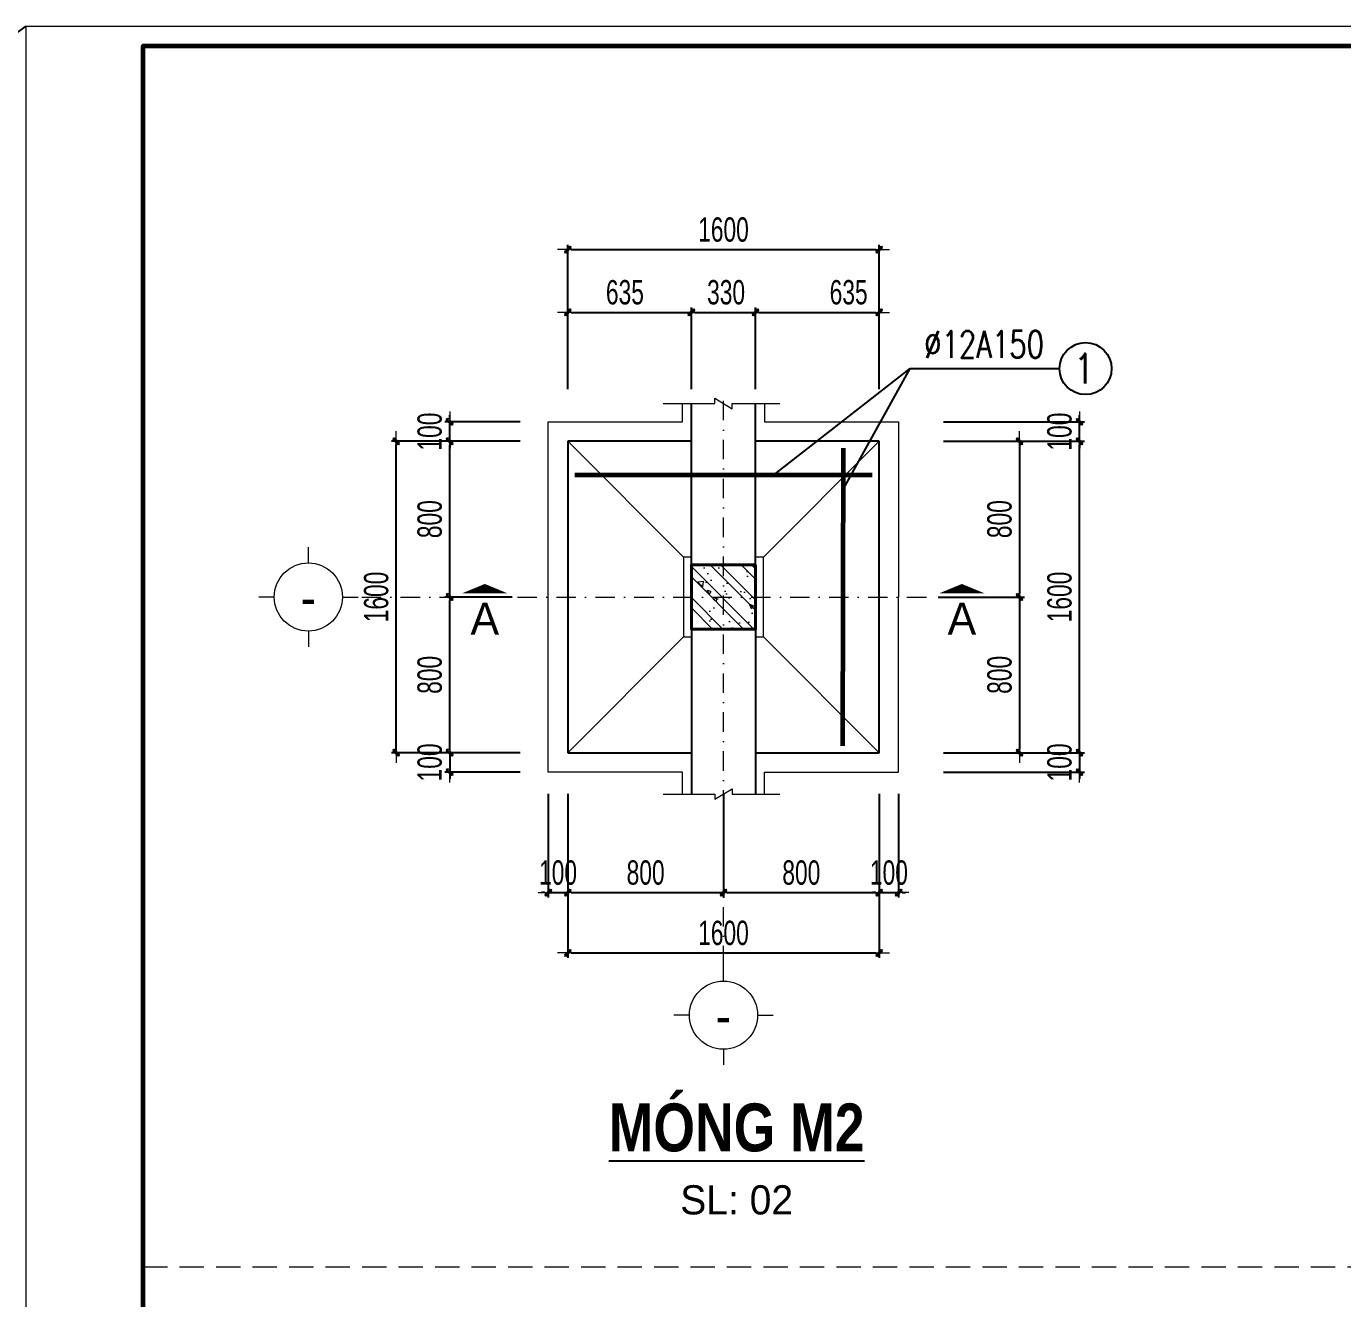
# Model space of a CAD drawing. Header units: millimetres. Extents: x -178395 to 493851, y -561170 to -280028.
# Drawn here: x -45675 to -38911, y -457203 to -450665 of the extents above; entities that cross this region are included whole.
import ezdxf
from ezdxf.enums import TextEntityAlignment as Align

# ---------------------------------------------------------------- set-up
doc = ezdxf.new("R2010")
doc.units = ezdxf.units.MM
doc.header["$MEASUREMENT"] = 0
doc.header["$PDMODE"] = 32
doc.linetypes.add('DASHDOT', pattern=[1, 0.5, -0.25, 0, -0.25])
doc.linetypes.add('HIDDEN', pattern=[0.375, 0.25, -0.125])
doc.layers.get('Defpoints').update_dxf_attribs({"color": 1})
doc.layers.add('KCS_Plotter', color=11, linetype='Continuous', plot=False)
for name, color, linetype, lineweight in [('Khungten_LCDI', 7, 'Continuous', 5), ('LC Dim', 8, 'Continuous', 18), ('LC Hatch', 252, 'Continuous', 9), ('LC ISO', 153, 'Continuous', 13), ('LC Khac', 4, 'Continuous', 9), ('LC MANH DUT', 35, 'HIDDEN', 5), ('LC Net dam2', 6, 'Continuous', 40), ('LC Net dam3', 1, 'Continuous', 60), ('LC Net manh', 133, 'Continuous', 5), ('LC Net thay', 63, 'Continuous', 25), ('LC Net truc', 79, 'DASHDOT', 13), ('LC Text1', 3, 'Continuous', 20), ('LC Text2', 7, 'Continuous', 25)]:
    doc.layers.add(name, color=color, linetype=linetype, lineweight=lineweight)
doc.styles.add('HOATBIF', font='hoatbif.shx', dxfattribs={"width": 0.7})
doc.styles.add('Khungten', font='VHAVAN.TTF', dxfattribs={"width": 0.9, "height": 5000})
doc.styles.add('LC 1', font='VHAVANB.TTF')
doc.styles.add('LC 3', font='vnsimli.shx', dxfattribs={"width": 0.75})
doc.styles.add('LC3', font='VHARIALB.TTF', dxfattribs={"width": 0.8})
doc.styles.add('Title', font='VHBLACK.TTF', dxfattribs={"width": 0.8})
doc.dimstyles.new('1-100(1-50)', dxfattribs={"dimscale": 50, "dimtxt": 2.5, "dimasz": 0.35, "dimexe": 0.5, "dimexo": 0, "dimgap": 0.8, "dimtad": 1, "dimdec": 0, "dimzin": 0, "dimdsep": 46, "dimtxsty": 'HOATBIF', "dimblk1": 'DOT', "dimblk2": 'DOT', "dimsah": 1, "dimcen": -1, "dimdle": 1, "dimclrd": 256, "dimclre": 256, "dimclrt": 4, "dimadec": 3, "dimazin": 2, "dimtfac": 0.333333, "dimtdec": 0, "dimtix": 1, "dimtmove": 2, "dimatfit": 3, "dimldrblk": 'DOT', "dimfxl": 1, "dimtvp": 0.833333, "dimtolj": 1, "dimtzin": 0, "dimarcsym": 0})

# ---------------------------------------------------------------- blocks, each defined once
blk = doc.blocks.new('TIEUDE1')
at = {"layer": 'LC Text2', "color": 7, "style": 'LC 1'}
blk.add_attdef('TIªU§Ò', text='', height=5, dxfattribs=at).set_placement((0, 0), align=Align.BOTTOM_CENTER)
blk.add_attdef('TL', text='', height=3, dxfattribs=at).set_placement((0, -2), align=Align.TOP_CENTER)
blk = doc.blocks.new('lcdi fix')
at = {"layer": 'Defpoints', "lineweight": 0}
blk.add_lwpolyline([(-1200, -14850), (-1200, 14850), (40800, 14850), (40800, -14850)], close=True, dxfattribs=at)
at = {"layer": 'Khungten_LCDI', "color": 5, "lineweight": 60}
blk.add_lwpolyline([(0, -14650), (0, 14650), (40600, 14650), (40600, -14650)], close=True, dxfattribs=at)
at = {"color": 7, "style": 'Khungten', "width": 0.8}
for tag, p in [('REVISION', (39499, -10746)), ('NGAYHT', (39546, -11609))]:
    blk.add_attdef(tag, text='', height=200, dxfattribs=at).set_placement(p, align=Align.CENTER)
at = {"layer": 'LC Text1', "color": 3, "style": 'LC 1', "width": 1.834006}
for tag, p, p2 in [('TENBANVE1', (36913, -8886), (40339, -8886)), ('TENBANVE2', (36913, -9562), (40339, -9562))]:
    blk.add_attdef(tag, text='', height=250, dxfattribs=at).set_placement(p, p2, align=Align.FIT)
at = {"layer": 'LC Text1', "style": 'Title', "width": 0.7}
blk.add_attdef('SOBANVE', text='', height=250, dxfattribs=at).set_placement((39562, -13896), align=Align.CENTER)
blk = doc.blocks.new('DOT')
at = {"layer": 'LC Dim'}
blk.add_line((-3, 0), (3, 0), dxfattribs=at)
at = {"layer": 'LC Dim', "color": 4}
blk.add_line((-1, -1), (1, 1), dxfattribs=at)
blk.add_lwpolyline([(0.5, 1), (-1, -0.5), (-0.5, -1), (1, 0.5)], close=True, dxfattribs=at)
blk = doc.blocks.new('*D171')
at = {"layer": 'Defpoints', "color": 0, "ltscale": 2, "transparency": 16777216}
for p in [(-43499.3, -453597.7), (-43177.7, -453597.7), (-43138.2, -454397.7)]:
    blk.add_point(p, dxfattribs=at)
at = {"layer": 'LC Dim', "lineweight": -2, "ltscale": 2, "transparency": 16777216}
for p, q in [((-43177.7, -453597.7), (-43524.3, -453597.7)), ((-43499.3, -454380.2), (-43499.3, -453615.2)), ((-43138.2, -454397.7), (-43524.3, -454397.7))]:
    blk.add_line(p, q, dxfattribs=at)
at = {"layer": 'LC Dim', "lineweight": -2, "ltscale": 2, "transparency": 16777216, "xscale": 17.5, "yscale": 17.5, "zscale": 17.5}
for p, rotation in [((-43499.3, -453597.7), 90), ((-43499.3, -454397.7), 270)]:
    blk.add_blockref('DOT', p, dxfattribs=dict(at, rotation=rotation))
at = {"layer": 'LC Dim', "color": 4, "ltscale": 2, "transparency": 16777216, "insert": (-43601.8, -453997.7), "char_height": 125, "attachment_point": 5, "rotation": 90, "style": 'HOATBIF'}
blk.add_mtext('\\A1;800', dxfattribs=at)
blk = doc.blocks.new('_Dot')
at = {"color": 0, "linetype": 'ByBlock', "lineweight": -2}
blk.add_line((-0.5, 0), (-1, 0), dxfattribs=at)
at = {"color": 0, "linetype": 'ByBlock', "const_width": 0.5}
blk.add_lwpolyline([(-0.25, 0, 1), (0.25, 0, 1)], format="xyb", close=True, dxfattribs=at)
blk = doc.blocks.new('*D172')
at = {"layer": 'Defpoints', "color": 0, "ltscale": 2, "transparency": 16777216}
for p in [(-43499.3, -452797.7), (-43138.2, -452797.7), (-43177.7, -453597.7)]:
    blk.add_point(p, dxfattribs=at)
at = {"layer": 'LC Dim', "lineweight": -2, "ltscale": 2, "transparency": 16777216}
for p, q in [((-43138.2, -452797.7), (-43524.3, -452797.7)), ((-43499.3, -453580.2), (-43499.3, -452815.2)), ((-43177.7, -453597.7), (-43524.3, -453597.7))]:
    blk.add_line(p, q, dxfattribs=at)
at = {"layer": 'LC Dim', "lineweight": -2, "ltscale": 2, "transparency": 16777216, "xscale": 17.5, "yscale": 17.5, "zscale": 17.5}
for p, rotation in [((-43499.3, -452797.7), 90), ((-43499.3, -453597.7), 270)]:
    blk.add_blockref('DOT', p, dxfattribs=dict(at, rotation=rotation))
at = {"layer": 'LC Dim', "color": 4, "ltscale": 2, "transparency": 16777216, "insert": (-43601.8, -453197.7), "char_height": 125, "attachment_point": 5, "rotation": 90, "style": 'HOATBIF'}
blk.add_mtext('\\A1;800', dxfattribs=at)
blk = doc.blocks.new('*D173')
at = {"layer": 'Defpoints', "color": 0, "ltscale": 2, "transparency": 16777216}
for p in [(-43499.3, -452697.7), (-43138.2, -452697.7), (-43138.2, -452797.7)]:
    blk.add_point(p, dxfattribs=at)
at = {"layer": 'LC Dim', "lineweight": -2, "ltscale": 2, "transparency": 16777216}
for p, q in [((-43499.3, -452680.2), (-43499.3, -452662.7)), ((-43138.2, -452697.7), (-43524.3, -452697.7)), ((-43499.3, -452797.7), (-43499.3, -452697.7)), ((-43138.2, -452797.7), (-43524.3, -452797.7)), ((-43499.3, -452815.2), (-43499.3, -452832.7))]:
    blk.add_line(p, q, dxfattribs=at)
at = {"layer": 'LC Dim', "lineweight": -2, "ltscale": 2, "transparency": 16777216, "xscale": 17.5, "yscale": 17.5, "zscale": 17.5}
for p, rotation in [((-43499.3, -452697.7), 270), ((-43499.3, -452797.7), 90)]:
    blk.add_blockref('DOT', p, dxfattribs=dict(at, rotation=rotation))
at = {"layer": 'LC Dim', "color": 4, "ltscale": 2, "transparency": 16777216, "insert": (-43601.8, -452747.7), "char_height": 125, "attachment_point": 5, "rotation": 90, "style": 'HOATBIF'}
blk.add_mtext('\\A1;100', dxfattribs=at)
blk = doc.blocks.new('*D174')
at = {"layer": 'Defpoints', "color": 0, "ltscale": 2, "transparency": 16777216}
for p in [(-43774.2, -452797.7), (-43138.2, -452797.7), (-43138.2, -454397.7)]:
    blk.add_point(p, dxfattribs=at)
at = {"layer": 'LC Dim', "lineweight": -2, "ltscale": 2, "transparency": 16777216}
for p, q in [((-43138.2, -452797.7), (-43799.2, -452797.7)), ((-43774.2, -454380.2), (-43774.2, -452815.2)), ((-43138.2, -454397.7), (-43799.2, -454397.7))]:
    blk.add_line(p, q, dxfattribs=at)
at = {"layer": 'LC Dim', "lineweight": -2, "ltscale": 2, "transparency": 16777216, "xscale": 17.5, "yscale": 17.5, "zscale": 17.5}
for p, rotation in [((-43774.2, -452797.7), 90), ((-43774.2, -454397.7), 270)]:
    blk.add_blockref('DOT', p, dxfattribs=dict(at, rotation=rotation))
at = {"layer": 'LC Dim', "color": 4, "ltscale": 2, "transparency": 16777216, "insert": (-43876.7, -453597.7), "char_height": 125, "attachment_point": 5, "rotation": 90, "style": 'HOATBIF'}
blk.add_mtext('\\A1;1600', dxfattribs=at)
blk = doc.blocks.new('*D175')
at = {"layer": 'Defpoints', "color": 0, "ltscale": 2, "transparency": 16777216}
for p in [(-43138.2, -454397.7), (-43499.3, -454497.7), (-43138.2, -454497.7)]:
    blk.add_point(p, dxfattribs=at)
at = {"layer": 'LC Dim', "lineweight": -2, "ltscale": 2, "transparency": 16777216}
for p, q in [((-43138.2, -454397.7), (-43524.3, -454397.7)), ((-43499.3, -454380.2), (-43499.3, -454362.7)), ((-43499.3, -454397.7), (-43499.3, -454497.7)), ((-43138.2, -454497.7), (-43524.3, -454497.7)), ((-43499.3, -454515.2), (-43499.3, -454532.7))]:
    blk.add_line(p, q, dxfattribs=at)
at = {"layer": 'LC Dim', "lineweight": -2, "ltscale": 2, "transparency": 16777216, "xscale": 17.5, "yscale": 17.5, "zscale": 17.5}
for p, rotation in [((-43499.3, -454397.7), 270), ((-43499.3, -454497.7), 90)]:
    blk.add_blockref('DOT', p, dxfattribs=dict(at, rotation=rotation))
at = {"layer": 'LC Dim', "color": 4, "ltscale": 2, "transparency": 16777216, "insert": (-43601.8, -454447.7), "char_height": 125, "attachment_point": 5, "rotation": 90, "style": 'HOATBIF'}
blk.add_mtext('\\A1;100', dxfattribs=at)
blk = doc.blocks.new('*D176')
at = {"layer": 'Defpoints', "color": 0, "ltscale": 2, "transparency": 16777216}
for p in [(-40961.6, -452797.7), (-40263.4, -452797.7), (-40961.6, -454397.7)]:
    blk.add_point(p, dxfattribs=at)
at = {"layer": 'LC Dim', "lineweight": -2, "ltscale": 2, "transparency": 16777216}
for p, q in [((-40961.6, -452797.7), (-40238.4, -452797.7)), ((-40263.4, -454380.2), (-40263.4, -452815.2)), ((-40961.6, -454397.7), (-40238.4, -454397.7))]:
    blk.add_line(p, q, dxfattribs=at)
at = {"layer": 'LC Dim', "lineweight": -2, "ltscale": 2, "transparency": 16777216, "xscale": 17.5, "yscale": 17.5, "zscale": 17.5}
for p, rotation in [((-40263.4, -452797.7), 90), ((-40263.4, -454397.7), 270)]:
    blk.add_blockref('DOT', p, dxfattribs=dict(at, rotation=rotation))
at = {"layer": 'LC Dim', "color": 4, "ltscale": 2, "transparency": 16777216, "insert": (-40365.9, -453597.7), "char_height": 125, "attachment_point": 5, "rotation": 90, "style": 'HOATBIF'}
blk.add_mtext('\\A1;1600', dxfattribs=at)
blk = doc.blocks.new('*D177')
at = {"layer": 'Defpoints', "color": 0, "ltscale": 2, "transparency": 16777216}
for p in [(-40961.6, -452697.7), (-40263.4, -452697.7), (-40961.6, -452797.7)]:
    blk.add_point(p, dxfattribs=at)
at = {"layer": 'LC Dim', "lineweight": -2, "ltscale": 2, "transparency": 16777216}
for p, q in [((-40263.4, -452680.2), (-40263.4, -452662.7)), ((-40961.6, -452697.7), (-40238.4, -452697.7)), ((-40263.4, -452797.7), (-40263.4, -452697.7)), ((-40961.6, -452797.7), (-40238.4, -452797.7)), ((-40263.4, -452815.2), (-40263.4, -452832.7))]:
    blk.add_line(p, q, dxfattribs=at)
at = {"layer": 'LC Dim', "lineweight": -2, "ltscale": 2, "transparency": 16777216, "xscale": 17.5, "yscale": 17.5, "zscale": 17.5}
for p, rotation in [((-40263.4, -452697.7), 270), ((-40263.4, -452797.7), 90)]:
    blk.add_blockref('DOT', p, dxfattribs=dict(at, rotation=rotation))
at = {"layer": 'LC Dim', "color": 4, "ltscale": 2, "transparency": 16777216, "insert": (-40365.9, -452747.7), "char_height": 125, "attachment_point": 5, "rotation": 90, "style": 'HOATBIF'}
blk.add_mtext('\\A1;100', dxfattribs=at)
blk = doc.blocks.new('*D178')
at = {"layer": 'Defpoints', "color": 0, "ltscale": 2, "transparency": 16777216}
for p in [(-40961.6, -454397.7), (-40961.6, -454497.7), (-40263.4, -454497.7)]:
    blk.add_point(p, dxfattribs=at)
at = {"layer": 'LC Dim', "lineweight": -2, "ltscale": 2, "transparency": 16777216}
for p, q in [((-40961.6, -454397.7), (-40238.4, -454397.7)), ((-40263.4, -454380.2), (-40263.4, -454362.7)), ((-40263.4, -454397.7), (-40263.4, -454497.7)), ((-40961.6, -454497.7), (-40238.4, -454497.7)), ((-40263.4, -454515.2), (-40263.4, -454532.7))]:
    blk.add_line(p, q, dxfattribs=at)
at = {"layer": 'LC Dim', "lineweight": -2, "ltscale": 2, "transparency": 16777216, "xscale": 17.5, "yscale": 17.5, "zscale": 17.5}
for p, rotation in [((-40263.4, -454397.7), 270), ((-40263.4, -454497.7), 90)]:
    blk.add_blockref('DOT', p, dxfattribs=dict(at, rotation=rotation))
at = {"layer": 'LC Dim', "color": 4, "ltscale": 2, "transparency": 16777216, "insert": (-40365.9, -454447.7), "char_height": 125, "attachment_point": 5, "rotation": 90, "style": 'HOATBIF'}
blk.add_mtext('\\A1;100', dxfattribs=at)
blk = doc.blocks.new('*D179')
at = {"layer": 'Defpoints', "color": 0, "ltscale": 2, "transparency": 16777216}
for p in [(-40961.6, -452797.7), (-40989.2, -453597.7), (-40571.5, -453597.7)]:
    blk.add_point(p, dxfattribs=at)
at = {"layer": 'LC Dim', "lineweight": -2, "ltscale": 2, "transparency": 16777216}
for p, q in [((-40961.6, -452797.7), (-40546.5, -452797.7)), ((-40571.5, -452815.2), (-40571.5, -453580.2)), ((-40989.2, -453597.7), (-40546.5, -453597.7))]:
    blk.add_line(p, q, dxfattribs=at)
at = {"layer": 'LC Dim', "lineweight": -2, "ltscale": 2, "transparency": 16777216, "xscale": 17.5, "yscale": 17.5, "zscale": 17.5}
for p, rotation in [((-40571.5, -452797.7), 90), ((-40571.5, -453597.7), 270)]:
    blk.add_blockref('DOT', p, dxfattribs=dict(at, rotation=rotation))
at = {"layer": 'LC Dim', "color": 4, "ltscale": 2, "transparency": 16777216, "insert": (-40674, -453197.7), "char_height": 125, "attachment_point": 5, "rotation": 90, "style": 'HOATBIF'}
blk.add_mtext('\\A1;800', dxfattribs=at)
blk = doc.blocks.new('*D180')
at = {"layer": 'Defpoints', "color": 0, "ltscale": 2, "transparency": 16777216}
for p in [(-40961.6, -453597.7), (-40961.6, -454397.7), (-40571.5, -454397.7)]:
    blk.add_point(p, dxfattribs=at)
at = {"layer": 'LC Dim', "lineweight": -2, "ltscale": 2, "transparency": 16777216}
for p, q in [((-40961.6, -453597.7), (-40546.5, -453597.7)), ((-40571.5, -453615.2), (-40571.5, -454380.2)), ((-40961.6, -454397.7), (-40546.5, -454397.7))]:
    blk.add_line(p, q, dxfattribs=at)
at = {"layer": 'LC Dim', "lineweight": -2, "ltscale": 2, "transparency": 16777216, "xscale": 17.5, "yscale": 17.5, "zscale": 17.5}
for p, rotation in [((-40571.5, -453597.7), 90), ((-40571.5, -454397.7), 270)]:
    blk.add_blockref('DOT', p, dxfattribs=dict(at, rotation=rotation))
at = {"layer": 'LC Dim', "color": 4, "ltscale": 2, "transparency": 16777216, "insert": (-40674, -453997.7), "char_height": 125, "attachment_point": 5, "rotation": 90, "style": 'HOATBIF'}
blk.add_mtext('\\A1;800', dxfattribs=at)
blk = doc.blocks.new('*D181')
at = {"layer": 'Defpoints', "color": 0, "ltscale": 2, "transparency": 16777216}
for p in [(-42992.8, -454609.7), (-42892.8, -454609.7), (-42892.8, -455116.8)]:
    blk.add_point(p, dxfattribs=at)
at = {"layer": 'LC Dim', "lineweight": -2, "ltscale": 2, "transparency": 16777216}
for p, q in [((-42992.8, -454609.7), (-42992.8, -455141.8)), ((-42892.8, -454609.7), (-42892.8, -455141.8)), ((-43010.3, -455116.8), (-43027.8, -455116.8)), ((-42992.8, -455116.8), (-42892.8, -455116.8)), ((-42875.3, -455116.8), (-42857.8, -455116.8))]:
    blk.add_line(p, q, dxfattribs=at)
at = {"layer": 'LC Dim', "lineweight": -2, "ltscale": 2, "transparency": 16777216, "xscale": 17.5, "yscale": 17.5, "zscale": 17.5}
blk.add_blockref('DOT', (-42992.8, -455116.8), dxfattribs=at)
at = {"layer": 'LC Dim', "lineweight": -2, "ltscale": 2, "transparency": 16777216, "xscale": 17.5, "yscale": 17.5, "zscale": 17.5, "rotation": 180}
blk.add_blockref('DOT', (-42892.8, -455116.8), dxfattribs=at)
at = {"layer": 'LC Dim', "color": 4, "ltscale": 2, "transparency": 16777216, "insert": (-42942.8, -455014.3), "char_height": 125, "attachment_point": 5, "style": 'HOATBIF'}
blk.add_mtext('\\A1;100', dxfattribs=at)
blk = doc.blocks.new('*D182')
at = {"layer": 'Defpoints', "color": 0, "ltscale": 2, "transparency": 16777216}
for p in [(-42892.8, -454609.7), (-42092.8, -454609.7), (-42092.8, -455116.8)]:
    blk.add_point(p, dxfattribs=at)
at = {"layer": 'LC Dim', "lineweight": -2, "ltscale": 2, "transparency": 16777216}
for p, q in [((-42892.8, -454609.7), (-42892.8, -455141.8)), ((-42092.8, -454609.7), (-42092.8, -455141.8)), ((-42875.3, -455116.8), (-42110.3, -455116.8))]:
    blk.add_line(p, q, dxfattribs=at)
at = {"layer": 'LC Dim', "lineweight": -2, "ltscale": 2, "transparency": 16777216, "xscale": 17.5, "yscale": 17.5, "zscale": 17.5, "rotation": 180}
blk.add_blockref('DOT', (-42892.8, -455116.8), dxfattribs=at)
at = {"layer": 'LC Dim', "lineweight": -2, "ltscale": 2, "transparency": 16777216, "xscale": 17.5, "yscale": 17.5, "zscale": 17.5}
blk.add_blockref('DOT', (-42092.8, -455116.8), dxfattribs=at)
at = {"layer": 'LC Dim', "color": 4, "ltscale": 2, "transparency": 16777216, "insert": (-42492.8, -455014.3), "char_height": 125, "attachment_point": 5, "style": 'HOATBIF'}
blk.add_mtext('\\A1;800', dxfattribs=at)
blk = doc.blocks.new('*D183')
at = {"layer": 'Defpoints', "color": 0, "ltscale": 2, "transparency": 16777216}
for p in [(-41292.8, -454609.7), (-41192.8, -454609.7), (-41192.8, -455116.8)]:
    blk.add_point(p, dxfattribs=at)
at = {"layer": 'LC Dim', "lineweight": -2, "ltscale": 2, "transparency": 16777216}
for p, q in [((-41292.8, -454609.7), (-41292.8, -455141.8)), ((-41192.8, -454609.7), (-41192.8, -455141.8)), ((-41310.3, -455116.8), (-41327.8, -455116.8)), ((-41292.8, -455116.8), (-41192.8, -455116.8)), ((-41175.3, -455116.8), (-41157.8, -455116.8))]:
    blk.add_line(p, q, dxfattribs=at)
at = {"layer": 'LC Dim', "lineweight": -2, "ltscale": 2, "transparency": 16777216, "xscale": 17.5, "yscale": 17.5, "zscale": 17.5}
blk.add_blockref('DOT', (-41292.8, -455116.8), dxfattribs=at)
at = {"layer": 'LC Dim', "lineweight": -2, "ltscale": 2, "transparency": 16777216, "xscale": 17.5, "yscale": 17.5, "zscale": 17.5, "rotation": 180}
blk.add_blockref('DOT', (-41192.8, -455116.8), dxfattribs=at)
at = {"layer": 'LC Dim', "color": 4, "ltscale": 2, "transparency": 16777216, "insert": (-41242.8, -455014.3), "char_height": 125, "attachment_point": 5, "style": 'HOATBIF'}
blk.add_mtext('\\A1;100', dxfattribs=at)
blk = doc.blocks.new('*D184')
at = {"layer": 'Defpoints', "color": 0, "ltscale": 2, "transparency": 16777216}
for p in [(-42092.8, -454609.7), (-41292.8, -454609.7), (-41292.8, -455116.8)]:
    blk.add_point(p, dxfattribs=at)
at = {"layer": 'LC Dim', "lineweight": -2, "ltscale": 2, "transparency": 16777216}
for p, q in [((-42092.8, -454609.7), (-42092.8, -455141.8)), ((-41292.8, -454609.7), (-41292.8, -455141.8)), ((-42075.3, -455116.8), (-41310.3, -455116.8))]:
    blk.add_line(p, q, dxfattribs=at)
at = {"layer": 'LC Dim', "lineweight": -2, "ltscale": 2, "transparency": 16777216, "xscale": 17.5, "yscale": 17.5, "zscale": 17.5, "rotation": 180}
blk.add_blockref('DOT', (-42092.8, -455116.8), dxfattribs=at)
at = {"layer": 'LC Dim', "lineweight": -2, "ltscale": 2, "transparency": 16777216, "xscale": 17.5, "yscale": 17.5, "zscale": 17.5}
blk.add_blockref('DOT', (-41292.8, -455116.8), dxfattribs=at)
at = {"layer": 'LC Dim', "color": 4, "ltscale": 2, "transparency": 16777216, "insert": (-41692.8, -455014.3), "char_height": 125, "attachment_point": 5, "style": 'HOATBIF'}
blk.add_mtext('\\A1;800', dxfattribs=at)
blk = doc.blocks.new('*D185')
at = {"layer": 'Defpoints', "color": 0, "ltscale": 2, "transparency": 16777216}
for p in [(-42892.8, -454609.7), (-41292.8, -454609.7), (-41292.8, -455426.8)]:
    blk.add_point(p, dxfattribs=at)
at = {"layer": 'LC Dim', "lineweight": -2, "ltscale": 2, "transparency": 16777216}
for p, q in [((-42892.8, -454609.7), (-42892.8, -455451.8)), ((-41292.8, -454609.7), (-41292.8, -455451.8)), ((-42875.3, -455426.8), (-41310.3, -455426.8))]:
    blk.add_line(p, q, dxfattribs=at)
at = {"layer": 'LC Dim', "lineweight": -2, "ltscale": 2, "transparency": 16777216, "xscale": 17.5, "yscale": 17.5, "zscale": 17.5, "rotation": 180}
blk.add_blockref('DOT', (-42892.8, -455426.8), dxfattribs=at)
at = {"layer": 'LC Dim', "lineweight": -2, "ltscale": 2, "transparency": 16777216, "xscale": 17.5, "yscale": 17.5, "zscale": 17.5}
blk.add_blockref('DOT', (-41292.8, -455426.8), dxfattribs=at)
at = {"layer": 'LC Dim', "color": 4, "ltscale": 2, "transparency": 16777216, "insert": (-42092.8, -455324.3), "char_height": 125, "attachment_point": 5, "style": 'HOATBIF'}
blk.add_mtext('\\A1;1600', dxfattribs=at)
blk = doc.blocks.new('*D186')
at = {"layer": 'Defpoints', "color": 0, "ltscale": 2, "transparency": 16777216}
for p in [(-42257.8, -452135.1), (-42892.8, -452529), (-42257.8, -452529)]:
    blk.add_point(p, dxfattribs=at)
at = {"layer": 'LC Dim', "lineweight": -2, "ltscale": 2, "transparency": 16777216}
for p, q in [((-42892.8, -452529), (-42892.8, -452110.1)), ((-42257.8, -452529), (-42257.8, -452110.1)), ((-42875.3, -452135.1), (-42275.3, -452135.1))]:
    blk.add_line(p, q, dxfattribs=at)
at = {"layer": 'LC Dim', "lineweight": -2, "ltscale": 2, "transparency": 16777216, "xscale": 17.5, "yscale": 17.5, "zscale": 17.5, "rotation": 180}
blk.add_blockref('DOT', (-42892.8, -452135.1), dxfattribs=at)
at = {"layer": 'LC Dim', "lineweight": -2, "ltscale": 2, "transparency": 16777216, "xscale": 17.5, "yscale": 17.5, "zscale": 17.5}
blk.add_blockref('DOT', (-42257.8, -452135.1), dxfattribs=at)
at = {"layer": 'LC Dim', "color": 4, "ltscale": 2, "transparency": 16777216, "insert": (-42599.2, -452032.6), "char_height": 125, "attachment_point": 5, "style": 'HOATBIF'}
blk.add_mtext('\\A1;635', dxfattribs=at)
blk = doc.blocks.new('*D187')
at = {"layer": 'Defpoints', "color": 0, "ltscale": 2, "transparency": 16777216}
for p in [(-41927.8, -452135.1), (-42257.8, -452529), (-41927.8, -452529)]:
    blk.add_point(p, dxfattribs=at)
at = {"layer": 'LC Dim', "lineweight": -2, "ltscale": 2, "transparency": 16777216}
for p, q in [((-42257.8, -452529), (-42257.8, -452110.1)), ((-41927.8, -452529), (-41927.8, -452110.1)), ((-42240.3, -452135.1), (-41945.3, -452135.1))]:
    blk.add_line(p, q, dxfattribs=at)
at = {"layer": 'LC Dim', "lineweight": -2, "ltscale": 2, "transparency": 16777216, "xscale": 17.5, "yscale": 17.5, "zscale": 17.5, "rotation": 180}
blk.add_blockref('DOT', (-42257.8, -452135.1), dxfattribs=at)
at = {"layer": 'LC Dim', "lineweight": -2, "ltscale": 2, "transparency": 16777216, "xscale": 17.5, "yscale": 17.5, "zscale": 17.5}
blk.add_blockref('DOT', (-41927.8, -452135.1), dxfattribs=at)
at = {"layer": 'LC Dim', "color": 4, "ltscale": 2, "transparency": 16777216, "insert": (-42079.4, -452032.6), "char_height": 125, "attachment_point": 5, "style": 'HOATBIF'}
blk.add_mtext('\\A1;330', dxfattribs=at)
blk = doc.blocks.new('*D188')
at = {"layer": 'Defpoints', "color": 0, "ltscale": 2, "transparency": 16777216}
for p in [(-41292.8, -452135.1), (-41927.8, -452529), (-41292.8, -452529)]:
    blk.add_point(p, dxfattribs=at)
at = {"layer": 'LC Dim', "lineweight": -2, "ltscale": 2, "transparency": 16777216}
for p, q in [((-41927.8, -452529), (-41927.8, -452110.1)), ((-41292.8, -452529), (-41292.8, -452110.1)), ((-41910.3, -452135.1), (-41310.3, -452135.1))]:
    blk.add_line(p, q, dxfattribs=at)
at = {"layer": 'LC Dim', "lineweight": -2, "ltscale": 2, "transparency": 16777216, "xscale": 17.5, "yscale": 17.5, "zscale": 17.5, "rotation": 180}
blk.add_blockref('DOT', (-41927.8, -452135.1), dxfattribs=at)
at = {"layer": 'LC Dim', "lineweight": -2, "ltscale": 2, "transparency": 16777216, "xscale": 17.5, "yscale": 17.5, "zscale": 17.5}
blk.add_blockref('DOT', (-41292.8, -452135.1), dxfattribs=at)
at = {"layer": 'LC Dim', "color": 4, "ltscale": 2, "transparency": 16777216, "insert": (-41449.7, -452032.6), "char_height": 125, "attachment_point": 5, "style": 'HOATBIF'}
blk.add_mtext('\\A1;635', dxfattribs=at)
blk = doc.blocks.new('TTRUC')
at = {"layer": 'LC ISO'}
for p, q in [((0, 6.95), (0, 10.13)), ((-6.95, 0), (-10.13, 0)), ((6.95, 0), (10.13, 0)), ((0, -6.95), (0, -10.13))]:
    blk.add_line(p, q, dxfattribs=at)
at = {"layer": 'LC Net manh'}
blk.add_circle((0, 0), 6.95, dxfattribs=at)
blk = doc.blocks.new('*D292')
at = {"layer": 'Defpoints', "color": 0, "ltscale": 2, "transparency": 16777216}
for p in [(-41292.8, -451812.9), (-42892.8, -452461.4), (-41292.8, -452461.4)]:
    blk.add_point(p, dxfattribs=at)
at = {"layer": 'LC Dim', "lineweight": -2, "ltscale": 2, "transparency": 16777216}
for p, q in [((-42892.8, -452461.4), (-42892.8, -451787.9)), ((-41292.8, -452461.4), (-41292.8, -451787.9)), ((-42875.3, -451812.9), (-41310.3, -451812.9))]:
    blk.add_line(p, q, dxfattribs=at)
at = {"layer": 'LC Dim', "lineweight": -2, "ltscale": 2, "transparency": 16777216, "xscale": 17.5, "yscale": 17.5, "zscale": 17.5, "rotation": 180}
blk.add_blockref('DOT', (-42892.8, -451812.9), dxfattribs=at)
at = {"layer": 'LC Dim', "lineweight": -2, "ltscale": 2, "transparency": 16777216, "xscale": 17.5, "yscale": 17.5, "zscale": 17.5}
blk.add_blockref('DOT', (-41292.8, -451812.9), dxfattribs=at)
at = {"layer": 'LC Dim', "color": 4, "ltscale": 2, "transparency": 16777216, "insert": (-42092.8, -451710.4), "char_height": 125, "attachment_point": 5, "style": 'HOATBIF'}
blk.add_mtext('\\A1;1600', dxfattribs=at)

msp = doc.modelspace()

# ---------------------------------------------------------------- hatches: boundary and pattern name
at = {"layer": 'LC Hatch', "ltscale": 2}
h = msp.add_hatch(dxfattribs=at)
h.set_pattern_fill('BTCT', color=256, scale=30, angle=90)
h.set_pattern_definition([(140, (-1e-10, -1e-10), (18.82564, 215.178055), [22.5, -247.5]), (85, (-1e-10, -1e-10), (-225.65764, -41.6254), [18, -198]), (190.4514, (1.57, 17.93), (-206.83186, 173.55281), [19.12206, -210.34263]), (136.1842, (-60, -1e-10), (49.6557, 320.17231), [33.75, -371.25]), (186.6356, (-55.86, 26.68), (-292.23536, 280.39881), [28.68309, -315.5139]), (81.1842, (-60, -1e-10), (-292.23558, 280.39858), [27, -297]), (111, (-45, 30), (120.78567, 179.072116), [22.5, -247.5]), (56, (-45, 30), (-217.54501, 72.9946), [18, -198]), (161.4514, (-34.93, 44.92), (-96.75915, 252.06679), [19.12206, -210.34263]), (127.5, (-1e-10, -1e-10), (-99.868156, 3.647957), [0, -195.6, 0, -201, 0, -198.75]), (97.5, (-1e-10, -1e-10), (-118.323514, 78.92086), [0, -114.6, 0, -191.1, 0, -75.75]), (57.5, (-1e-10, -66.9), (6.766462, 160.146731), [0, -75, 0, -234, 0, -310.5]), (47.5, (-1e-10, -96.9), (-30.031495, 174.95585), [0, -97.5, 0, -155.4, 0, -220.5]), (135, (-1e-10, -1e-10), (-79.549513, -79.549513), []), (135, (-1e-10, 53.03), (-79.549513, -79.549513), [])])
h.paths.add_polyline_path([(-41927.8, -453432.7), (-42257.8, -453432.7), (-42257.8, -453762.7), (-41927.8, -453762.7)])

# ---------------------------------------------------------------- linework, layer by layer
at = {"layer": 'KCS_Plotter'}
msp.add_line((-66674.7, -465515.4), (-45674.7, -450665.4), dxfattribs=at)
at = {"layer": 'LC Hatch'}
msp.add_line((-42069.9, -453597.7), (-42069.9, -453597.7), dxfattribs=at)
at = {"layer": 'LC Khac', "color": 1, "ltscale": 2}
for p, q in [((-43197.8, -453597.7), (-43440.5, -453597.7)), ((-40746.5, -453597.7), (-40989.2, -453597.7))]:
    msp.add_line(p, q, dxfattribs=at)
for points in [[(-43319.1, -453530.7, 0, 235.7, 0), (-43319.1, -453579.4, 137.5, 137.5, 0)], [(-40867.8, -453530.7, 0, 235.7, 0), (-40867.8, -453579.4, 137.5, 137.5, 0)]]:
    msp.add_lwpolyline(points, format="xyseb", dxfattribs=at)
at = {"layer": 'LC MANH DUT', "ltscale": 500}
msp.add_line((-45074.7, -457039.5), (-26699.7, -457039.5), dxfattribs=at)
at = {"layer": 'LC MANH DUT', "ltscale": 100}
msp.add_lwpolyline([(-41927.8, -453432.7), (-42257.8, -453432.7), (-42257.8, -453762.7), (-41927.8, -453762.7)], close=True, dxfattribs=at)
at = {"layer": 'LC Net dam2', "ltscale": 5}
msp.add_lwpolyline([(-41927.8, -453432.7), (-42257.8, -453432.7), (-42257.8, -453762.7), (-41927.8, -453762.7)], close=True, dxfattribs=at)
at = {"layer": 'LC Net dam3'}
for p, q in [((-41479.1, -454362.1), (-41476.3, -452833.3)), ((-41329.5, -452971.9), (-42856.1, -452971.9))]:
    msp.add_line(p, q, dxfattribs=at)
at = {"layer": 'LC Net manh', "ltscale": 2}
for p, q in [((-42302.8, -452697.7), (-42302.8, -452602.7)), ((-41882.8, -452602.7), (-41882.8, -452697.7)), ((-42992.8, -453597.7), (-42992.8, -452697.7)), ((-42992.8, -452697.7), (-42302.8, -452697.7)), ((-41882.8, -452697.7), (-41192.8, -452697.7)), ((-41192.8, -452697.7), (-41192.8, -453597.7)), ((-42297.8, -453392.7), (-42892.8, -452797.7)), ((-41887.8, -453392.7), (-41292.8, -452797.7)), ((-42992.8, -454497.7), (-42992.8, -453597.7)), ((-41192.8, -454497.7), (-41192.8, -453597.7)), ((-42297.8, -453802.7), (-42892.8, -454397.7)), ((-41887.8, -453802.7), (-41292.8, -454397.7)), ((-42302.8, -454497.7), (-42992.8, -454497.7)), ((-42302.8, -454610.6), (-42302.8, -454497.7)), ((-41882.8, -454610.6), (-41882.8, -454497.7)), ((-41882.8, -454497.7), (-41192.8, -454497.7))]:
    msp.add_line(p, q, dxfattribs=at)
for points in [[(-42403.3, -452602.7), (-42137.8, -452602.7), (-42137.8, -452576.8), (-42047.8, -452630.3), (-42047.8, -452602.7), (-41803.3, -452602.7)], [(-42257.8, -453392.7), (-42297.8, -453392.7), (-42297.8, -453802.7), (-42257.8, -453802.7)], [(-41927.8, -453802.7), (-41887.8, -453802.7), (-41887.8, -453392.7), (-41927.8, -453392.7)], [(-42403.3, -454610.6), (-42137.8, -454610.6), (-42137.8, -454636.5), (-42047.8, -454582.9), (-42047.8, -454610.6), (-41803.3, -454610.6)]]:
    msp.add_lwpolyline(points, dxfattribs=at)
at = {"layer": 'LC Net thay'}
for p, q in [((-42257.8, -453432.7), (-42257.8, -452602.7)), ((-41927.8, -453432.7), (-41927.8, -452602.7)), ((-42257.8, -453762.7), (-42257.8, -454610.6)), ((-41927.8, -453762.7), (-41927.8, -454610.6))]:
    msp.add_line(p, q, dxfattribs=at)
at = {"layer": 'LC Net thay', "ltscale": 2}
for p, q in [((-42892.8, -452797.7), (-42892.8, -453597.7)), ((-42257.8, -452797.7), (-42892.8, -452797.7)), ((-41292.8, -452797.7), (-41927.8, -452797.7)), ((-41292.8, -453597.7), (-41292.8, -452797.7)), ((-42892.8, -453597.7), (-42892.8, -454397.7)), ((-41292.8, -454397.7), (-41292.8, -453597.7)), ((-42892.8, -454397.7), (-42257.8, -454397.7)), ((-41927.8, -454397.7), (-41292.8, -454397.7))]:
    msp.add_line(p, q, dxfattribs=at)
at = {"layer": 'LC Net truc', "ltscale": 200}
for p, q in [((-42092.8, -455490.9), (-42092.8, -452546.6)), ((-43951.5, -453597.7), (-41028.4, -453597.7))]:
    msp.add_line(p, q, dxfattribs=at)
at = {"layer": 'LC Text2', "ltscale": 100}
msp.add_circle((-40232.4, -452424.2), 133.8, dxfattribs=at)

# ---------------------------------------------------------------- block references
at = {"layer": 'LC ISO', "xscale": 25.19610424696835, "yscale": 25.19610424696835, "zscale": 25.19610424696835}
for p in [(-44225.7, -453597.7), (-42092.8, -455746.2)]:
    msp.add_blockref('TTRUC', p, dxfattribs=at)
at = {"layer": 'LC Net thay', "xscale": 0.5000000000000013, "yscale": 0.5000000000000013, "zscale": 0.5000000000000013}
msp.add_blockref('lcdi fix', (-45074.7, -458090.4), dxfattribs=at)
at = {"layer": 'LC Text2'}
ref = msp.add_blockref('TIEUDE1', (-42025, -456520.3), dxfattribs=dict(at, xscale=50.00000000009664, yscale=50.00000000009664, zscale=50.00000000009664))
ref.add_attrib('TIªU§Ò', '%%Umãng m2', dxfattribs={"color": 7, "height": 246.22, "style": 'LC3', "width": 0.8}).set_placement((-42025, -456520.3), align=Align.BOTTOM_CENTER)
ref.add_attrib('TL', 'sl: 02', dxfattribs={"color": 7, "height": 150, "style": 'LC 1'}).set_placement((-42025, -456620.3), align=Align.TOP_CENTER)

# ---------------------------------------------------------------- texts
at = {"ltscale": 2, "style": 'LC 1'}
for p in [(-43319.1, -453708.8), (-40867.8, -453708.8)]:
    msp.add_attdef('A', text='B', height=165, dxfattribs=at).set_placement(p, align=Align.MIDDLE_CENTER)
at = {"layer": 'LC Text1', "ltscale": 0.2, "style": 'LC 1', "width": 0.9}
for p in [(-44225.7, -453758.2), (-42092.8, -455906.7)]:
    msp.add_text('-', height=197.3, dxfattribs=at).set_placement(p, align=Align.BOTTOM_CENTER)
at = {"layer": 'LC Text2', "linetype": 'ByBlock', "style": 'LC 3', "width": 0.75}
msp.add_text('%%C12A150', height=138.89, dxfattribs=at).set_placement((-41062.1, -452368.8))
at = {"layer": 'LC Text2', "ltscale": 100, "style": 'LC 3', "width": 0.75}
msp.add_text('1', height=152.8, dxfattribs=at).set_placement((-40240, -452424.2), align=Align.MIDDLE_CENTER)

# ---------------------------------------------------------------- dimensions: what is measured, and where the dimension line sits
at = {"layer": 'LC Dim', "ltscale": 2}
for base, p1, p2, picture, middle in [((-41292.8, -451812.9), (-42892.8, -452461.4), (-41292.8, -452461.4), '*D292', (-42092.8, -451710.4)), ((-42892.8, -455116.8), (-42992.8, -454609.7), (-42892.8, -454609.7), '*D181', (-42942.8, -455014.3)), ((-42092.8, -455116.8), (-42892.8, -454609.7), (-42092.8, -454609.7), '*D182', (-42492.8, -455014.3)), ((-41292.8, -455426.8), (-42892.8, -454609.7), (-41292.8, -454609.7), '*D185', (-42092.8, -455324.3)), ((-41292.8, -455116.8), (-42092.8, -454609.7), (-41292.8, -454609.7), '*D184', (-41692.8, -455014.3)), ((-41192.8, -455116.8), (-41292.8, -454609.7), (-41192.8, -454609.7), '*D183', (-41242.8, -455014.3))]:
    dim = msp.add_linear_dim(base=base, p1=p1, p2=p2, dimstyle='1-100(1-50)', dxfattribs=at)
    dim.commit()
    dim.dimension.update_dxf_attribs({"geometry": picture, "text_midpoint": middle})
for base, p1, p2, picture, middle in [((-42257.8, -452135.1), (-42892.8, -452529), (-42257.8, -452529), '*D186', (-42599.2, -452032.6)), ((-41927.8, -452135.1), (-42257.8, -452529), (-41927.8, -452529), '*D187', (-42079.4, -452032.6)), ((-41292.8, -452135.1), (-41927.8, -452529), (-41292.8, -452529), '*D188', (-41449.7, -452032.6))]:
    dim = msp.add_linear_dim(base=base, p1=p1, p2=p2, dimstyle='1-100(1-50)', dxfattribs=at)
    dim.commit()
    dim.dimension.update_dxf_attribs({"geometry": picture, "text_midpoint": middle, "dimtype": 160})
for base, p1, p2, angle, picture, middle in [((-43499.3, -452697.7), (-43138.2, -452797.7), (-43138.2, -452697.7), 90, '*D173', (-43601.8, -452747.7)), ((-40263.4, -452697.7), (-40961.6, -452797.7), (-40961.6, -452697.7), 90, '*D177', (-40365.9, -452747.7)), ((-43774.2, -452797.7), (-43138.2, -454397.7), (-43138.2, -452797.7), 90, '*D174', (-43876.7, -453597.7)), ((-43499.3, -452797.7), (-43177.7, -453597.7), (-43138.2, -452797.7), 90, '*D172', (-43601.8, -453197.7)), ((-40571.5, -453597.7), (-40961.6, -452797.7), (-40989.2, -453597.7), 90, '*D179', (-40674, -453197.7)), ((-40263.4, -452797.7), (-40961.6, -454397.7), (-40961.6, -452797.7), 90, '*D176', (-40365.9, -453597.7)), ((-43499.3, -453597.7), (-43138.2, -454397.7), (-43177.7, -453597.7), 90, '*D171', (-43601.8, -453997.7)), ((-40571.5, -454397.7), (-40961.6, -453597.7), (-40961.6, -454397.7), 90, '*D180', (-40674, -453997.7)), ((-43499.3, -454497.7), (-43138.2, -454397.7), (-43138.2, -454497.7), 270, '*D175', (-43601.8, -454447.7)), ((-40263.4, -454497.7), (-40961.6, -454397.7), (-40961.6, -454497.7), 270, '*D178', (-40365.9, -454447.7))]:
    dim = msp.add_linear_dim(base=base, p1=p1, p2=p2, angle=angle, dimstyle='1-100(1-50)', dxfattribs=at)
    dim.commit()
    dim.dimension.update_dxf_attribs({"geometry": picture, "text_midpoint": middle})

# ---------------------------------------------------------------- leaders
for points in [[(-41836.6, -452971.9), (-41134.3, -452424.2), (-40366.2, -452424.2)], [(-41476.9, -453041.9), (-41134.3, -452424.2)]]:
    msp.add_leader(points, dimstyle='1-100(1-50)', dxfattribs=at)

doc.saveas('drawing.dxf')
